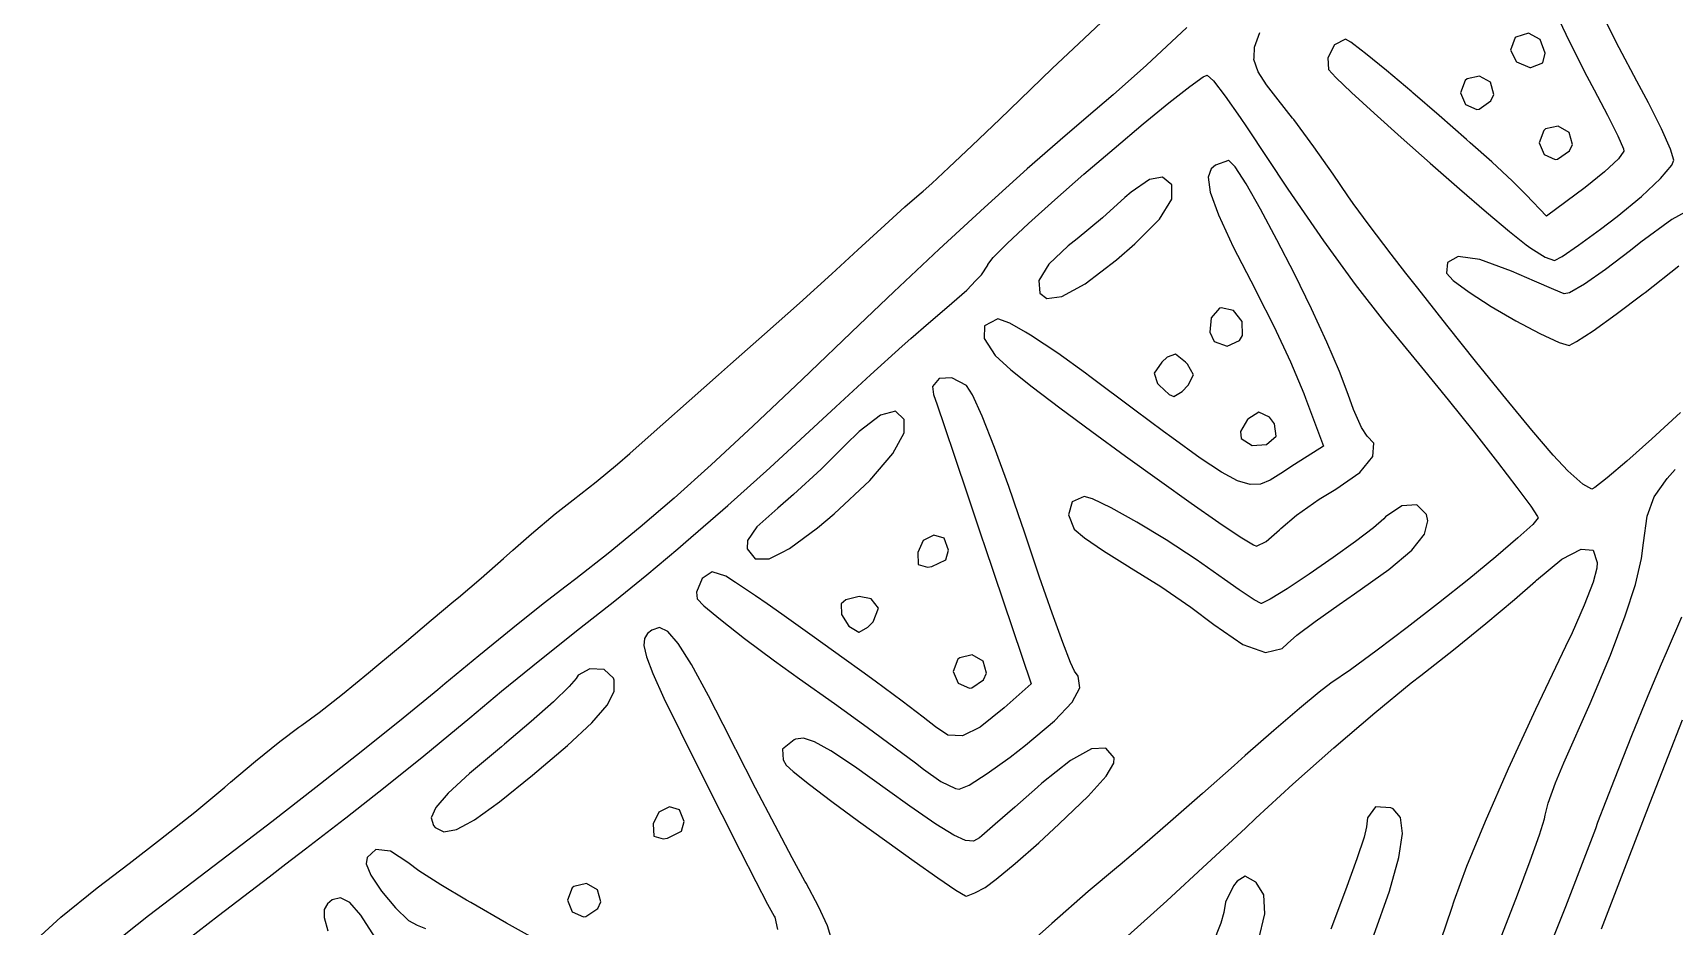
# Model space of a CAD drawing. Header units: inches. Extents: x -2.16 to 7.19, y -6.87 to -1.22.
# Drawn here: x -2.112 to -1.538, y -4.217 to -3.904 of the extents above; entities that cross this region are included whole.
import ezdxf

# ---------------------------------------------------------------- set-up
doc = ezdxf.new("R2010")
doc.units = ezdxf.units.IN
doc.header["$MEASUREMENT"] = 0
doc.layers.add('Front', color=13, linetype='CONTINUOUS', true_color=0xc83434)

msp = doc.modelspace()

# ---------------------------------------------------------------- linework, layer by layer
at = {"layer": 'Front', "linetype": 'CONTINUOUS'}
for p, q in [((-1.58104, -3.89333), (-1.57446, -3.9071)), ((-1.74411, -3.90633), (-1.73405, -3.89694)), ((-1.55688, -3.90961), (-1.56289, -3.89763)), ((-1.70818, -3.90254), (-1.72228, -3.91565)), ((-1.68452, -3.90933), (-1.68255, -3.90429)), ((-1.58862, -3.90443), (-1.59302, -3.90583)), ((-1.58454, -3.90665), (-1.58862, -3.90443)), ((-1.75526, -3.91689), (-1.74411, -3.90633)), ((-1.68463, -3.91309), (-1.68452, -3.90933)), ((-1.65645, -3.90861), (-1.65887, -3.91309)), ((-1.65266, -3.90655), (-1.65645, -3.90861)), ((-1.65073, -3.90768), (-1.65266, -3.90655)), ((-1.64717, -3.91041), (-1.65073, -3.90768)), ((-1.64566, -3.91157), (-1.64717, -3.91041)), ((-1.59325, -3.90605), (-1.59489, -3.91041)), ((-1.59489, -3.91041), (-1.59285, -3.91456)), ((-1.59302, -3.90583), (-1.59325, -3.90605)), ((-1.58275, -3.91147), (-1.58454, -3.90665)), ((-1.57446, -3.9071), (-1.56821, -3.91948)), ((-1.55066, -3.92128), (-1.55688, -3.90961)), ((-1.72228, -3.91565), (-1.73393, -3.92609)), ((-1.68465, -3.91374), (-1.68463, -3.91309)), ((-1.68314, -3.91798), (-1.68465, -3.91374)), ((-1.65887, -3.91309), (-1.65857, -3.9172)), ((-1.6383, -3.91758), (-1.64566, -3.91157)), ((-1.59285, -3.91456), (-1.58816, -3.91654)), ((-1.58782, -3.91655), (-1.5836, -3.91483)), ((-1.5836, -3.91483), (-1.58275, -3.91147)), ((-1.7665, -3.92769), (-1.75526, -3.91689)), ((-1.70714, -3.92314), (-1.70241, -3.9198)), ((-1.70241, -3.9198), (-1.70102, -3.91918)), ((-1.70102, -3.91918), (-1.69883, -3.9212)), ((-1.69883, -3.9212), (-1.69472, -3.92647)), ((-1.68024, -3.9225), (-1.68314, -3.91798)), ((-1.65857, -3.9172), (-1.65605, -3.91994)), ((-1.65605, -3.91994), (-1.65048, -3.92525)), ((-1.62943, -3.92504), (-1.6383, -3.91758)), ((-1.61075, -3.92105), (-1.61235, -3.9253)), ((-1.6101, -3.92049), (-1.61075, -3.92105)), ((-1.60572, -3.91953), (-1.6101, -3.92049)), ((-1.60186, -3.92168), (-1.60572, -3.91953)), ((-1.60071, -3.92589), (-1.60186, -3.92168)), ((-1.58816, -3.91654), (-1.58782, -3.91655)), ((-1.56821, -3.91948), (-1.56566, -3.92426)), ((-1.54663, -3.9288), (-1.55066, -3.92128)), ((-1.77362, -3.93456), (-1.7665, -3.92769)), ((-1.73393, -3.92609), (-1.74025, -3.93146)), ((-1.71439, -3.92883), (-1.70714, -3.92314)), ((-1.69472, -3.92647), (-1.68944, -3.93401)), ((-1.67617, -3.92776), (-1.68024, -3.9225)), ((-1.67116, -3.93421), (-1.67617, -3.92776)), ((-1.65048, -3.92525), (-1.64261, -3.93247)), ((-1.62913, -3.9253), (-1.62943, -3.92504)), ((-1.61982, -3.9333), (-1.62913, -3.9253)), ((-1.61235, -3.9253), (-1.61066, -3.9294)), ((-1.60173, -3.9282), (-1.60071, -3.92589)), ((-1.56566, -3.92426), (-1.56094, -3.93313)), ((-1.74025, -3.93146), (-1.75077, -3.94037)), ((-1.72345, -3.93625), (-1.71439, -3.92883)), ((-1.64261, -3.93247), (-1.6332, -3.94094)), ((-1.61024, -3.9417), (-1.61982, -3.9333)), ((-1.61066, -3.9294), (-1.60673, -3.93117)), ((-1.60673, -3.93117), (-1.60591, -3.93108)), ((-1.60591, -3.93108), (-1.60173, -3.9282)), ((-1.56094, -3.93313), (-1.55734, -3.94043)), ((-1.54204, -3.93801), (-1.54663, -3.9288)), ((-1.78327, -3.9438), (-1.77362, -3.93456)), ((-1.7336, -3.94481), (-1.72345, -3.93625)), ((-1.68944, -3.93401), (-1.68726, -3.93731)), ((-1.68726, -3.93731), (-1.67286, -3.95905)), ((-1.67076, -3.93473), (-1.67116, -3.93421)), ((-1.66377, -3.94425), (-1.67076, -3.93473)), ((-1.58325, -3.93855), (-1.58485, -3.9428)), ((-1.5826, -3.93799), (-1.58325, -3.93855)), ((-1.57822, -3.93703), (-1.5826, -3.93799)), ((-1.57436, -3.93918), (-1.57822, -3.93703)), ((-1.57321, -3.94339), (-1.57436, -3.93918)), ((-1.53891, -3.9451), (-1.54204, -3.93801)), ((-1.79142, -3.95151), (-1.78327, -3.9438)), ((-1.75077, -3.94037), (-1.76397, -3.95198)), ((-1.74413, -3.95387), (-1.7336, -3.94481)), ((-1.65698, -3.95379), (-1.66377, -3.94425)), ((-1.6332, -3.94094), (-1.62301, -3.94997)), ((-1.609, -3.9428), (-1.61024, -3.9417)), ((-1.60146, -3.94955), (-1.609, -3.9428)), ((-1.58485, -3.9428), (-1.58316, -3.9469)), ((-1.57423, -3.9457), (-1.57321, -3.94339)), ((-1.55734, -3.94043), (-1.55542, -3.945)), ((-1.55542, -3.945), (-1.55525, -3.94578)), ((-1.53775, -3.94896), (-1.53891, -3.9451)), ((-1.69806, -3.95067), (-1.69959, -3.95189)), ((-1.69351, -3.94905), (-1.69806, -3.95067)), ((-1.69348, -3.94905), (-1.69351, -3.94905)), ((-1.69126, -3.95129), (-1.69348, -3.94905)), ((-1.62301, -3.94997), (-1.61279, -3.95892)), ((-1.59425, -3.95621), (-1.60146, -3.94955)), ((-1.58316, -3.9469), (-1.57923, -3.94867)), ((-1.57923, -3.94867), (-1.57841, -3.94858)), ((-1.57841, -3.94858), (-1.57423, -3.9457)), ((-1.55711, -3.94846), (-1.562, -3.95303)), ((-1.55525, -3.94578), (-1.55711, -3.94846)), ((-1.54241, -3.95534), (-1.53846, -3.95067)), ((-1.53846, -3.95067), (-1.53775, -3.94896)), ((-1.79738, -3.95705), (-1.79142, -3.95151)), ((-1.76397, -3.95198), (-1.77894, -3.96549)), ((-1.75434, -3.96284), (-1.74413, -3.95387)), ((-1.72117, -3.95565), (-1.72768, -3.96013)), ((-1.71667, -3.95488), (-1.72117, -3.95565)), ((-1.71337, -3.95749), (-1.71667, -3.95488)), ((-1.69959, -3.95189), (-1.70073, -3.95489)), ((-1.70073, -3.95489), (-1.69996, -3.96011)), ((-1.68742, -3.95723), (-1.69126, -3.95129)), ((-1.65183, -3.96136), (-1.65698, -3.95379)), ((-1.58939, -3.96101), (-1.59425, -3.95621)), ((-1.562, -3.95303), (-1.56877, -3.95844)), ((-1.54907, -3.96161), (-1.54241, -3.95534)), ((-1.80678, -3.96526), (-1.80183, -3.9609)), ((-1.80183, -3.9609), (-1.80044, -3.95976)), ((-1.80044, -3.95976), (-1.79738, -3.95705)), ((-1.7298, -3.96203), (-1.73766, -3.96904)), ((-1.72768, -3.96013), (-1.7298, -3.96203)), ((-1.71339, -3.96254), (-1.71337, -3.95749)), ((-1.69996, -3.96011), (-1.69708, -3.96805)), ((-1.6824, -3.966), (-1.68742, -3.95723)), ((-1.67286, -3.95905), (-1.66038, -3.97719)), ((-1.64992, -3.96412), (-1.65183, -3.96136)), ((-1.61279, -3.95892), (-1.60328, -3.9671)), ((-1.58229, -3.96855), (-1.58939, -3.96101)), ((-1.56877, -3.95844), (-1.58229, -3.96855)), ((-1.55762, -3.96864), (-1.54907, -3.96161)), ((-1.81381, -3.97162), (-1.80678, -3.96526)), ((-1.77894, -3.96549), (-1.79481, -3.98009)), ((-1.76352, -3.97109), (-1.75434, -3.96284)), ((-1.71773, -3.96952), (-1.71339, -3.96254)), ((-1.69708, -3.96805), (-1.69191, -3.97921)), ((-1.67662, -3.97677), (-1.6824, -3.966)), ((-1.64437, -3.97166), (-1.64992, -3.96412)), ((-1.60328, -3.9671), (-1.59526, -3.97386)), ((-1.53039, -3.9652), (-1.53841, -3.96962)), ((-1.82187, -3.97905), (-1.81381, -3.97162)), ((-1.77095, -3.97802), (-1.76352, -3.97109)), ((-1.73766, -3.96904), (-1.74653, -3.9764)), ((-1.72631, -3.97822), (-1.71773, -3.96952)), ((-1.63663, -3.98179), (-1.64437, -3.97166)), ((-1.59526, -3.97386), (-1.58947, -3.97852)), ((-1.57112, -3.97871), (-1.56337, -3.97303)), ((-1.56337, -3.97303), (-1.55762, -3.96864)), ((-1.53841, -3.96962), (-1.54931, -3.97757)), ((-1.82326, -3.98033), (-1.82187, -3.97905)), ((-1.77593, -3.98301), (-1.77095, -3.97802)), ((-1.74962, -3.97883), (-1.75648, -3.98525)), ((-1.74653, -3.9764), (-1.74962, -3.97883)), ((-1.7328, -3.98382), (-1.72631, -3.97822)), ((-1.69191, -3.97921), (-1.68427, -3.99407)), ((-1.67053, -3.98868), (-1.67662, -3.97677)), ((-1.66038, -3.97719), (-1.64928, -3.99245)), ((-1.58947, -3.97852), (-1.58781, -3.97975)), ((-1.57683, -3.9826), (-1.57112, -3.97871)), ((-1.54931, -3.97757), (-1.55295, -3.98046)), ((-1.83238, -3.98867), (-1.82326, -3.98033)), ((-1.79481, -3.98009), (-1.81068, -3.99496)), ((-1.77775, -3.98545), (-1.77593, -3.98301)), ((-1.75648, -3.98525), (-1.75991, -3.99103)), ((-1.74371, -3.99213), (-1.7328, -3.98382)), ((-1.63147, -3.98841), (-1.63663, -3.98179)), ((-1.61699, -3.98473), (-1.61731, -3.98841)), ((-1.61319, -3.98266), (-1.61699, -3.98473)), ((-1.60566, -3.98367), (-1.61319, -3.98266)), ((-1.59455, -3.98776), (-1.60566, -3.98367)), ((-1.58781, -3.97975), (-1.58276, -3.98282)), ((-1.58276, -3.98282), (-1.57956, -3.98405)), ((-1.57956, -3.98405), (-1.57683, -3.9826)), ((-1.55295, -3.98046), (-1.56162, -3.98715)), ((-1.8437, -3.9989), (-1.83238, -3.98867)), ((-1.78513, -3.99434), (-1.78192, -3.99103)), ((-1.78192, -3.99103), (-1.78002, -3.98908)), ((-1.78002, -3.98908), (-1.77778, -3.98569)), ((-1.77778, -3.98569), (-1.77775, -3.98545)), ((-1.75991, -3.99103), (-1.75961, -3.99544)), ((-1.66456, -4.0009), (-1.67053, -3.98868)), ((-1.62733, -3.99373), (-1.63147, -3.98841)), ((-1.61731, -3.98841), (-1.61497, -3.99102)), ((-1.61497, -3.99102), (-1.60934, -3.99514)), ((-1.5865, -3.99127), (-1.59455, -3.98776)), ((-1.56162, -3.98715), (-1.56903, -3.99229)), ((-1.54779, -3.99521), (-1.53597, -3.98592)), ((-1.81068, -3.99496), (-1.82275, -4.00648)), ((-1.79212, -4.00043), (-1.78513, -3.99434)), ((-1.75961, -3.99544), (-1.75712, -3.99726)), ((-1.75712, -3.99726), (-1.75186, -3.99664)), ((-1.75186, -3.99664), (-1.74371, -3.99213)), ((-1.68427, -3.99407), (-1.6836, -3.99533)), ((-1.6836, -3.99533), (-1.67774, -4.00697)), ((-1.64928, -3.99245), (-1.63904, -4.00558)), ((-1.61713, -4.00666), (-1.62733, -3.99373)), ((-1.60934, -3.99514), (-1.60162, -4.00007)), ((-1.57977, -3.99418), (-1.5865, -3.99127)), ((-1.57614, -3.99572), (-1.57977, -3.99418)), ((-1.57425, -3.99527), (-1.57614, -3.99572)), ((-1.56903, -3.99229), (-1.57425, -3.99527)), ((-1.55795, -4.00283), (-1.54847, -3.99573)), ((-1.54847, -3.99573), (-1.54779, -3.99521)), ((-1.85593, -4.00983), (-1.8437, -3.9989)), ((-1.79858, -4.00591), (-1.79215, -4.00045)), ((-1.79215, -4.00045), (-1.79212, -4.00043)), ((-1.69668, -4.00071), (-1.69961, -4.00406)), ((-1.69611, -4.00054), (-1.69668, -4.00071)), ((-1.6918, -4.00154), (-1.69611, -4.00054)), ((-1.68878, -4.00541), (-1.6918, -4.00154)), ((-1.65914, -4.01257), (-1.66456, -4.0009)), ((-1.60162, -4.00007), (-1.593, -4.00511)), ((-1.82275, -4.00648), (-1.84275, -4.02567)), ((-1.80468, -4.01131), (-1.79858, -4.00591)), ((-1.77894, -4.00691), (-1.77911, -4.01131)), ((-1.77452, -4.0045), (-1.77894, -4.00691)), ((-1.77425, -4.00448), (-1.77452, -4.0045)), ((-1.77011, -4.00599), (-1.77425, -4.00448)), ((-1.76464, -4.00913), (-1.77011, -4.00599)), ((-1.69961, -4.00406), (-1.70012, -4.00913)), ((-1.68864, -4.01027), (-1.68878, -4.00541)), ((-1.67774, -4.00697), (-1.67192, -4.01952)), ((-1.63904, -4.00558), (-1.63515, -4.0103)), ((-1.60665, -4.01977), (-1.61713, -4.00666)), ((-1.593, -4.00511), (-1.58468, -4.00953)), ((-1.566, -4.00858), (-1.55795, -4.00283)), ((-1.86776, -4.0203), (-1.85593, -4.00983)), ((-1.81886, -4.02405), (-1.80777, -4.01403)), ((-1.80777, -4.01403), (-1.80468, -4.01131)), ((-1.77911, -4.01131), (-1.77515, -4.01723)), ((-1.76289, -4.01013), (-1.76464, -4.00913)), ((-1.7533, -4.01648), (-1.76289, -4.01013)), ((-1.70012, -4.00913), (-1.69858, -4.01238)), ((-1.69858, -4.01238), (-1.69406, -4.01402)), ((-1.69406, -4.01402), (-1.68972, -4.01201)), ((-1.68972, -4.01201), (-1.68864, -4.01027)), ((-1.65469, -4.02285), (-1.65914, -4.01257)), ((-1.63515, -4.0103), (-1.62603, -4.02131)), ((-1.58468, -4.00953), (-1.57784, -4.01266)), ((-1.57784, -4.01266), (-1.57443, -4.01372)), ((-1.57443, -4.01372), (-1.57177, -4.0124)), ((-1.57177, -4.0124), (-1.566, -4.00858)), ((-1.77515, -4.01723), (-1.76975, -4.02225)), ((-1.74355, -4.02349), (-1.7533, -4.01648)), ((-1.71691, -4.01964), (-1.71962, -4.02349)), ((-1.71499, -4.01783), (-1.71691, -4.01964)), ((-1.7121, -4.01683), (-1.71499, -4.01783)), ((-1.70859, -4.01964), (-1.7121, -4.01683)), ((-1.70791, -4.02033), (-1.70859, -4.01964)), ((-1.67192, -4.01952), (-1.66726, -4.03055)), ((-1.59653, -4.03227), (-1.60665, -4.01977)), ((-1.88232, -4.03314), (-1.87197, -4.02401)), ((-1.87197, -4.02401), (-1.86776, -4.0203)), ((-1.831, -4.03518), (-1.81886, -4.02405)), ((-1.79478, -4.02527), (-1.79709, -4.02809)), ((-1.79033, -4.02503), (-1.79478, -4.02527)), ((-1.78527, -4.02778), (-1.79033, -4.02503)), ((-1.76975, -4.02225), (-1.76223, -4.02818)), ((-1.74205, -4.02457), (-1.74355, -4.02349)), ((-1.72631, -4.03634), (-1.74205, -4.02457)), ((-1.71962, -4.02349), (-1.71837, -4.02702)), ((-1.70581, -4.02399), (-1.70791, -4.02033)), ((-1.70764, -4.02767), (-1.70581, -4.02399)), ((-1.65166, -4.03089), (-1.65469, -4.02285)), ((-1.62603, -4.02131), (-1.61668, -4.03281)), ((-1.84275, -4.02567), (-1.85982, -4.04182)), ((-1.79709, -4.02809), (-1.79678, -4.03095)), ((-1.79678, -4.03095), (-1.79554, -4.03457)), ((-1.78319, -4.031), (-1.78527, -4.02778)), ((-1.77975, -4.03849), (-1.78319, -4.031)), ((-1.76223, -4.02818), (-1.75254, -4.03554)), ((-1.71837, -4.02702), (-1.71785, -4.02767)), ((-1.71785, -4.02767), (-1.71436, -4.03087)), ((-1.71436, -4.03087), (-1.71275, -4.03155)), ((-1.71275, -4.03155), (-1.70977, -4.02985)), ((-1.70977, -4.02985), (-1.70764, -4.02767)), ((-1.66726, -4.03055), (-1.66663, -4.03219)), ((-1.64978, -4.03618), (-1.65166, -4.03089)), ((-1.89152, -4.04129), (-1.88232, -4.03314)), ((-1.84333, -4.04666), (-1.831, -4.03518)), ((-1.81006, -4.03671), (-1.81535, -4.0381)), ((-1.80705, -4.03967), (-1.81006, -4.03671)), ((-1.79554, -4.03457), (-1.79297, -4.04214)), ((-1.75254, -4.03554), (-1.74142, -4.04382)), ((-1.71628, -4.04382), (-1.72631, -4.03634)), ((-1.68299, -4.03711), (-1.68679, -4.03952)), ((-1.67927, -4.03882), (-1.68299, -4.03711)), ((-1.66663, -4.03219), (-1.6603, -4.04902)), ((-1.64707, -4.0424), (-1.64978, -4.03618)), ((-1.61668, -4.03281), (-1.60765, -4.04412)), ((-1.58741, -4.04333), (-1.59653, -4.03227)), ((-1.89871, -4.04768), (-1.89152, -4.04129)), ((-1.85982, -4.04182), (-1.87456, -4.05546)), ((-1.81535, -4.0381), (-1.82281, -4.04379)), ((-1.8071, -4.0443), (-1.80705, -4.03967)), ((-1.79297, -4.04214), (-1.78934, -4.05287)), ((-1.77539, -4.04942), (-1.77975, -4.03849)), ((-1.68692, -4.03965), (-1.68936, -4.04382)), ((-1.68679, -4.03952), (-1.68692, -4.03965)), ((-1.67745, -4.04111), (-1.67927, -4.03882)), ((-1.67691, -4.04548), (-1.67745, -4.04111)), ((-1.64505, -4.04542), (-1.64707, -4.0424)), ((-1.53538, -4.03722), (-1.54546, -4.04636)), ((-1.90302, -4.05155), (-1.89871, -4.04768)), ((-1.85408, -4.05659), (-1.84333, -4.04666)), ((-1.82759, -4.04853), (-1.83611, -4.057)), ((-1.82281, -4.04379), (-1.82759, -4.04853)), ((-1.81098, -4.05159), (-1.8071, -4.0443)), ((-1.74142, -4.04382), (-1.72958, -4.05248)), ((-1.71343, -4.04595), (-1.71628, -4.04382)), ((-1.70352, -4.05312), (-1.71343, -4.04595)), ((-1.68936, -4.04382), (-1.68914, -4.04631)), ((-1.68914, -4.04631), (-1.68526, -4.04877)), ((-1.68526, -4.04877), (-1.68027, -4.04844)), ((-1.68027, -4.04844), (-1.67692, -4.0455)), ((-1.67692, -4.0455), (-1.67691, -4.04548)), ((-1.64268, -4.04792), (-1.64505, -4.04542)), ((-1.64302, -4.05264), (-1.64268, -4.04792)), ((-1.60765, -4.04412), (-1.59946, -4.05454)), ((-1.57994, -4.05217), (-1.58741, -4.04333)), ((-1.54546, -4.04636), (-1.55425, -4.05417)), ((-1.90729, -4.05525), (-1.90302, -4.05155)), ((-1.8191, -4.06098), (-1.81098, -4.05159)), ((-1.78934, -4.05287), (-1.78492, -4.06597)), ((-1.7704, -4.06306), (-1.77539, -4.04942)), ((-1.72958, -4.05248), (-1.71774, -4.06101)), ((-1.69602, -4.0581), (-1.70352, -4.05312)), ((-1.6603, -4.04902), (-1.67046, -4.05543)), ((-1.64757, -4.05817), (-1.64302, -4.05264)), ((-1.57482, -4.05766), (-1.57994, -4.05217)), ((-1.55425, -4.05417), (-1.56109, -4.06008)), ((-1.91481, -4.06143), (-1.90729, -4.05525)), ((-1.87456, -4.05546), (-1.88756, -4.06711)), ((-1.86869, -4.06968), (-1.85408, -4.05659)), ((-1.83611, -4.057), (-1.84571, -4.06584)), ((-1.69038, -4.06113), (-1.69602, -4.0581)), ((-1.6752, -4.05855), (-1.67901, -4.06091)), ((-1.67046, -4.05543), (-1.6752, -4.05855)), ((-1.65605, -4.06401), (-1.64757, -4.05817)), ((-1.59946, -4.05454), (-1.59267, -4.06338)), ((-1.56965, -4.06227), (-1.57482, -4.05766)), ((-1.56109, -4.06008), (-1.56536, -4.06347)), ((-1.54007, -4.06025), (-1.53734, -4.05717)), ((-1.92289, -4.0678), (-1.91481, -4.06143)), ((-1.84571, -4.06584), (-1.85129, -4.07063)), ((-1.83153, -4.07259), (-1.8191, -4.06098)), ((-1.76702, -4.07295), (-1.7704, -4.06306)), ((-1.71774, -4.06101), (-1.70663, -4.0689)), ((-1.68604, -4.06244), (-1.69038, -4.06113)), ((-1.68243, -4.06229), (-1.68604, -4.06244)), ((-1.67901, -4.06091), (-1.68243, -4.06229)), ((-1.66186, -4.06754), (-1.65605, -4.06401)), ((-1.59267, -4.06338), (-1.5878, -4.06996)), ((-1.5664, -4.06405), (-1.56965, -4.06227)), ((-1.56536, -4.06347), (-1.5664, -4.06405)), ((-1.54468, -4.0667), (-1.54007, -4.06025)), ((-1.92911, -4.0727), (-1.92289, -4.0678)), ((-1.88756, -4.06711), (-1.89939, -4.0773)), ((-1.88343, -4.0825), (-1.86869, -4.06968)), ((-1.85129, -4.07063), (-1.85858, -4.07725)), ((-1.78492, -4.06597), (-1.77997, -4.08067)), ((-1.74822, -4.06848), (-1.74958, -4.07295)), ((-1.74412, -4.06655), (-1.74822, -4.06848)), ((-1.7412, -4.06739), (-1.74412, -4.06655)), ((-1.7346, -4.07058), (-1.7412, -4.06739)), ((-1.72568, -4.07557), (-1.7346, -4.07058)), ((-1.70663, -4.0689), (-1.69696, -4.07563)), ((-1.66974, -4.07306), (-1.66186, -4.06754)), ((-1.63294, -4.06983), (-1.63866, -4.07373)), ((-1.6277, -4.06951), (-1.63294, -4.06983)), ((-1.6243, -4.0729), (-1.6277, -4.06951)), ((-1.5878, -4.06996), (-1.5854, -4.07358)), ((-1.54711, -4.07343), (-1.54468, -4.0667)), ((-1.93746, -4.0796), (-1.92911, -4.0727)), ((-1.89939, -4.0773), (-1.91066, -4.08655)), ((-1.85858, -4.07725), (-1.86191, -4.08202)), ((-1.83732, -4.07749), (-1.83153, -4.07259)), ((-1.76505, -4.07871), (-1.76702, -4.07295)), ((-1.74958, -4.07295), (-1.74761, -4.07796)), ((-1.71543, -4.0818), (-1.72568, -4.07557)), ((-1.69696, -4.07563), (-1.68946, -4.08068)), ((-1.67523, -4.07778), (-1.66974, -4.07306)), ((-1.63923, -4.07435), (-1.64283, -4.07751)), ((-1.63866, -4.07373), (-1.63923, -4.07435)), ((-1.625, -4.0798), (-1.62381, -4.07514)), ((-1.62381, -4.07514), (-1.6243, -4.0729)), ((-1.58713, -4.07635), (-1.59229, -4.0811)), ((-1.58525, -4.07401), (-1.58713, -4.07635)), ((-1.5854, -4.07358), (-1.58525, -4.07401)), ((-1.54836, -4.0828), (-1.54711, -4.07343)), ((-1.94393, -4.0853), (-1.93746, -4.0796)), ((-1.88626, -4.08489), (-1.88343, -4.0825)), ((-1.86191, -4.08202), (-1.862, -4.08489)), ((-1.84712, -4.08479), (-1.83732, -4.07749)), ((-1.8004, -4.08199), (-1.80232, -4.08612)), ((-1.79669, -4.08011), (-1.8004, -4.08199)), ((-1.7931, -4.08117), (-1.79669, -4.08011)), ((-1.7915, -4.0853), (-1.7931, -4.08117)), ((-1.77997, -4.08067), (-1.77894, -4.08373)), ((-1.76448, -4.08041), (-1.76505, -4.07871)), ((-1.75965, -4.09476), (-1.76448, -4.08041)), ((-1.74761, -4.07796), (-1.74398, -4.08104)), ((-1.74398, -4.08104), (-1.73731, -4.08564)), ((-1.70484, -4.08867), (-1.71543, -4.0818)), ((-1.68946, -4.08068), (-1.68485, -4.08353)), ((-1.68381, -4.08397), (-1.68041, -4.08235)), ((-1.68041, -4.08235), (-1.67572, -4.0783)), ((-1.67572, -4.0783), (-1.67523, -4.07778)), ((-1.64911, -4.08231), (-1.65697, -4.08798)), ((-1.64283, -4.07751), (-1.64911, -4.08231)), ((-1.6294, -4.0853), (-1.625, -4.0798)), ((-1.59229, -4.0811), (-1.59999, -4.08767)), ((-1.5491, -4.08829), (-1.54836, -4.0828)), ((-1.95502, -4.09518), (-1.9472, -4.08829)), ((-1.9472, -4.08829), (-1.94393, -4.0853)), ((-1.91066, -4.08655), (-1.92194, -4.09539)), ((-1.89705, -4.09398), (-1.88626, -4.08489)), ((-1.862, -4.08489), (-1.85914, -4.08835)), ((-1.85914, -4.08835), (-1.85428, -4.08836)), ((-1.85428, -4.08836), (-1.8498, -4.08612)), ((-1.8498, -4.08612), (-1.84712, -4.08479)), ((-1.80232, -4.08612), (-1.80213, -4.09041)), ((-1.79732, -4.09112), (-1.79247, -4.08869)), ((-1.79247, -4.08869), (-1.7915, -4.0853)), ((-1.77894, -4.08373), (-1.76263, -4.13217)), ((-1.73731, -4.08564), (-1.72896, -4.09083)), ((-1.69491, -4.0956), (-1.70484, -4.08867)), ((-1.68485, -4.08353), (-1.68381, -4.08397)), ((-1.65697, -4.08798), (-1.6653, -4.09376)), ((-1.63743, -4.0921), (-1.6294, -4.0853)), ((-1.59999, -4.08767), (-1.6095, -4.09546)), ((-1.58583, -4.09588), (-1.57689, -4.08853)), ((-1.57689, -4.08853), (-1.57021, -4.08502)), ((-1.57021, -4.08502), (-1.56602, -4.0854)), ((-1.56602, -4.0854), (-1.56455, -4.08972)), ((-1.55121, -4.09733), (-1.5491, -4.08829)), ((-1.90454, -4.10001), (-1.89705, -4.09398)), ((-1.87425, -4.09298), (-1.87774, -4.09529)), ((-1.86946, -4.09447), (-1.87425, -4.09298)), ((-1.866, -4.09662), (-1.86946, -4.09447)), ((-1.80213, -4.09041), (-1.79888, -4.0913)), ((-1.79888, -4.0913), (-1.79732, -4.09112)), ((-1.72896, -4.09083), (-1.72762, -4.09162)), ((-1.72762, -4.09162), (-1.71728, -4.09806)), ((-1.6653, -4.09376), (-1.673, -4.09887)), ((-1.6495, -4.10066), (-1.63743, -4.0921)), ((-1.56466, -4.09165), (-1.56603, -4.09657)), ((-1.56455, -4.08972), (-1.56466, -4.09165)), ((-1.96297, -4.10192), (-1.95502, -4.09518)), ((-1.92525, -4.09791), (-1.9333, -4.10418)), ((-1.92194, -4.09539), (-1.92525, -4.09791)), ((-1.90833, -4.10305), (-1.90454, -4.10001)), ((-1.87776, -4.09532), (-1.87973, -4.10001)), ((-1.87973, -4.10001), (-1.87951, -4.10235)), ((-1.87774, -4.09529), (-1.87776, -4.09532)), ((-1.8591, -4.10131), (-1.866, -4.09662)), ((-1.75525, -4.10743), (-1.75965, -4.09476)), ((-1.71728, -4.09806), (-1.7067, -4.10528)), ((-1.68987, -4.09919), (-1.69491, -4.0956)), ((-1.68464, -4.10269), (-1.68987, -4.09919)), ((-1.673, -4.09887), (-1.67896, -4.10255)), ((-1.6095, -4.09546), (-1.62008, -4.1039)), ((-1.59351, -4.10263), (-1.58617, -4.09619)), ((-1.58617, -4.09619), (-1.58583, -4.09588)), ((-1.56603, -4.09657), (-1.56911, -4.10456)), ((-1.55476, -4.10839), (-1.55121, -4.09733)), ((-1.97248, -4.10984), (-1.96457, -4.10324)), ((-1.96457, -4.10324), (-1.96297, -4.10192)), ((-1.9333, -4.10418), (-1.94392, -4.11266)), ((-1.92066, -4.11273), (-1.90833, -4.10305)), ((-1.87951, -4.10235), (-1.87713, -4.10486)), ((-1.87713, -4.10486), (-1.87134, -4.10967)), ((-1.85501, -4.10416), (-1.8591, -4.10131)), ((-1.84987, -4.10775), (-1.85501, -4.10416)), ((-1.82751, -4.10278), (-1.82906, -4.10416)), ((-1.82906, -4.10416), (-1.82894, -4.10785)), ((-1.82275, -4.10155), (-1.82751, -4.10278)), ((-1.81864, -4.10238), (-1.82275, -4.10155)), ((-1.81608, -4.1057), (-1.81864, -4.10238)), ((-1.81784, -4.11041), (-1.81608, -4.1057)), ((-1.7067, -4.10528), (-1.69866, -4.11133)), ((-1.68213, -4.10405), (-1.68464, -4.10269)), ((-1.68208, -4.10404), (-1.68213, -4.10405)), ((-1.67896, -4.10255), (-1.68208, -4.10404)), ((-1.6633, -4.11034), (-1.6549, -4.10436)), ((-1.6549, -4.10436), (-1.6495, -4.10066)), ((-1.62008, -4.1039), (-1.631, -4.1124)), ((-1.60348, -4.11097), (-1.59351, -4.10263)), ((-1.56911, -4.10456), (-1.57338, -4.11426)), ((-1.98203, -4.11784), (-1.97248, -4.10984)), ((-1.87134, -4.10967), (-1.86286, -4.11624)), ((-1.83922, -4.11531), (-1.84987, -4.10775)), ((-1.82894, -4.10785), (-1.82635, -4.11197)), ((-1.81975, -4.11235), (-1.81784, -4.11041)), ((-1.75156, -4.11765), (-1.75525, -4.10743)), ((-1.69866, -4.11133), (-1.68853, -4.11839)), ((-1.66967, -4.11515), (-1.6633, -4.11034)), ((-1.61484, -4.12017), (-1.60348, -4.11097)), ((-1.55997, -4.12208), (-1.55476, -4.10839)), ((-1.53513, -4.10879), (-1.54048, -4.12131)), ((-1.94392, -4.11266), (-1.95583, -4.12233)), ((-1.93457, -4.12387), (-1.92066, -4.11273)), ((-1.89795, -4.11625), (-1.89817, -4.11873)), ((-1.89683, -4.11456), (-1.89795, -4.11625)), ((-1.89538, -4.11332), (-1.89683, -4.11456)), ((-1.89268, -4.11245), (-1.89538, -4.11332)), ((-1.8897, -4.11387), (-1.89268, -4.11245)), ((-1.88607, -4.11802), (-1.8897, -4.11387)), ((-1.86286, -4.11624), (-1.85237, -4.12402)), ((-1.82805, -4.12333), (-1.83922, -4.11531)), ((-1.82635, -4.11197), (-1.8229, -4.11404)), ((-1.8229, -4.11404), (-1.82275, -4.11405)), ((-1.82275, -4.11405), (-1.81975, -4.11235)), ((-1.67293, -4.11802), (-1.66967, -4.11515)), ((-1.631, -4.1124), (-1.64153, -4.12036)), ((-1.57338, -4.11426), (-1.57564, -4.11905)), ((-1.9915, -4.12581), (-1.98203, -4.11784)), ((-1.95583, -4.12233), (-1.96778, -4.13218)), ((-1.89817, -4.11873), (-1.89725, -4.12263)), ((-1.89725, -4.12263), (-1.89497, -4.12855)), ((-1.88145, -4.12536), (-1.88607, -4.11802)), ((-1.7876, -4.12299), (-1.78825, -4.12355)), ((-1.78322, -4.12203), (-1.7876, -4.12299)), ((-1.77936, -4.12418), (-1.78322, -4.12203)), ((-1.74886, -4.12466), (-1.75156, -4.11765)), ((-1.68853, -4.11839), (-1.68065, -4.12117)), ((-1.68065, -4.12117), (-1.67476, -4.11974)), ((-1.67476, -4.11974), (-1.67293, -4.11802)), ((-1.64153, -4.12036), (-1.65094, -4.12722)), ((-1.6263, -4.12918), (-1.61484, -4.12017)), ((-1.57564, -4.11905), (-1.58619, -4.14115)), ((-1.56705, -4.139), (-1.55997, -4.12208)), ((-1.54048, -4.12131), (-1.54222, -4.1253)), ((-2.00351, -4.13568), (-1.99444, -4.12828)), ((-1.99444, -4.12828), (-1.9915, -4.12581)), ((-1.94792, -4.13474), (-1.93457, -4.12387)), ((-1.91706, -4.12682), (-1.92115, -4.12906)), ((-1.91205, -4.12716), (-1.91706, -4.12682)), ((-1.90873, -4.1301), (-1.91205, -4.12716)), ((-1.89497, -4.12855), (-1.89108, -4.1371)), ((-1.87547, -4.13635), (-1.88145, -4.12536)), ((-1.85237, -4.12402), (-1.84361, -4.13033)), ((-1.8219, -4.1278), (-1.82805, -4.12333)), ((-1.81725, -4.13118), (-1.8219, -4.1278)), ((-1.78825, -4.12355), (-1.78985, -4.1278)), ((-1.78985, -4.1278), (-1.78816, -4.1319)), ((-1.77821, -4.12839), (-1.77936, -4.12418)), ((-1.77923, -4.1307), (-1.77821, -4.12839)), ((-1.74743, -4.12767), (-1.74886, -4.12466)), ((-1.74612, -4.12947), (-1.74743, -4.12767)), ((-1.65094, -4.12722), (-1.65775, -4.13189)), ((-1.54222, -4.1253), (-1.54691, -4.13631)), ((-1.97025, -4.13423), (-1.98236, -4.14417)), ((-1.96778, -4.13218), (-1.97025, -4.13423)), ((-1.959, -4.14397), (-1.94792, -4.13474)), ((-1.9242, -4.13311), (-1.92971, -4.1384)), ((-1.92181, -4.1302), (-1.9242, -4.13311)), ((-1.92115, -4.12906), (-1.92181, -4.1302)), ((-1.90849, -4.13083), (-1.90873, -4.1301)), ((-1.90855, -4.13476), (-1.90849, -4.13083)), ((-1.84361, -4.13033), (-1.83141, -4.13906)), ((-1.80772, -4.13821), (-1.81725, -4.13118)), ((-1.78816, -4.1319), (-1.78423, -4.13367)), ((-1.78423, -4.13367), (-1.78341, -4.13358)), ((-1.78341, -4.13358), (-1.77923, -4.1307)), ((-1.76263, -4.13217), (-1.77206, -4.14052)), ((-1.74821, -4.13859), (-1.74556, -4.13356)), ((-1.74556, -4.13356), (-1.74612, -4.12947)), ((-1.65775, -4.13189), (-1.66182, -4.135)), ((-1.64238, -4.14222), (-1.62961, -4.13178)), ((-1.62961, -4.13178), (-1.6263, -4.12918)), ((-2.01177, -4.14216), (-2.00351, -4.13568)), ((-1.92971, -4.1384), (-1.93754, -4.14535)), ((-1.91631, -4.14572), (-1.91101, -4.13956)), ((-1.91101, -4.13956), (-1.90855, -4.13476)), ((-1.89108, -4.1371), (-1.88535, -4.14891)), ((-1.86777, -4.15142), (-1.87547, -4.13635)), ((-1.83141, -4.13906), (-1.81999, -4.14732)), ((-1.80037, -4.14377), (-1.80772, -4.13821)), ((-1.75445, -4.1451), (-1.74821, -4.13859)), ((-1.66182, -4.135), (-1.66874, -4.14075)), ((-1.57623, -4.15974), (-1.56705, -4.139)), ((-1.54691, -4.13631), (-1.55262, -4.15034)), ((-2.01775, -4.14654), (-2.01177, -4.14216)), ((-1.98236, -4.14417), (-1.99704, -4.15594)), ((-1.96362, -4.14784), (-1.959, -4.14397)), ((-1.93754, -4.14535), (-1.94691, -4.15324)), ((-1.92485, -4.15374), (-1.91631, -4.14572)), ((-1.79608, -4.14722), (-1.80037, -4.14377)), ((-1.77206, -4.14052), (-1.78043, -4.14724)), ((-1.76462, -4.15363), (-1.75445, -4.1451)), ((-1.66874, -4.14075), (-1.67765, -4.1484)), ((-1.65672, -4.15447), (-1.64238, -4.14222)), ((-1.58619, -4.14115), (-1.59567, -4.16181)), ((-1.53975, -4.15752), (-1.53471, -4.14477)), ((-2.0255, -4.15233), (-2.0188, -4.14728)), ((-2.0188, -4.14728), (-2.01775, -4.14654)), ((-1.97515, -4.15728), (-1.96362, -4.14784)), ((-1.88535, -4.14891), (-1.87796, -4.16375)), ((-1.866, -4.15493), (-1.86777, -4.15142)), ((-1.84549, -4.15168), (-1.84964, -4.15493)), ((-1.84504, -4.15146), (-1.84549, -4.15168)), ((-1.84232, -4.15113), (-1.84504, -4.15146)), ((-1.83843, -4.15237), (-1.84232, -4.15113)), ((-1.81999, -4.14732), (-1.81025, -4.15446)), ((-1.79173, -4.15006), (-1.79608, -4.14722)), ((-1.78665, -4.15033), (-1.79173, -4.15006)), ((-1.78043, -4.14724), (-1.78665, -4.15033)), ((-1.67765, -4.1484), (-1.68772, -4.15725)), ((-1.55262, -4.15034), (-1.55868, -4.16569)), ((-2.034, -4.15918), (-2.0255, -4.15233)), ((-1.99704, -4.15594), (-2.01284, -4.1684)), ((-1.98869, -4.16813), (-1.97515, -4.15728)), ((-1.94798, -4.15411), (-1.95912, -4.16344)), ((-1.94691, -4.15324), (-1.94798, -4.15411)), ((-1.93706, -4.16413), (-1.92485, -4.15374)), ((-1.86593, -4.15507), (-1.866, -4.15493)), ((-1.85901, -4.16864), (-1.86593, -4.15507)), ((-1.84964, -4.15493), (-1.8494, -4.15875)), ((-1.83268, -4.15557), (-1.83843, -4.15237)), ((-1.82437, -4.1611), (-1.83268, -4.15557)), ((-1.81025, -4.15446), (-1.80311, -4.1598)), ((-1.76993, -4.15773), (-1.76462, -4.15363)), ((-1.74151, -4.15489), (-1.74888, -4.15895)), ((-1.7365, -4.15462), (-1.74151, -4.15489)), ((-1.73356, -4.15802), (-1.7365, -4.15462)), ((-1.68772, -4.15725), (-1.69153, -4.16064)), ((-1.6711, -4.1672), (-1.65672, -4.15447)), ((-1.54605, -4.17366), (-1.53975, -4.15752)), ((-2.04275, -4.16655), (-2.034, -4.15918)), ((-1.95912, -4.16344), (-1.96664, -4.17034)), ((-1.8494, -4.15875), (-1.84833, -4.16058)), ((-1.84833, -4.16058), (-1.84583, -4.16285)), ((-1.84583, -4.16285), (-1.8402, -4.16729)), ((-1.81282, -4.16932), (-1.82437, -4.1611)), ((-1.80311, -4.1598), (-1.8003, -4.162)), ((-1.8003, -4.162), (-1.79417, -4.16631)), ((-1.778, -4.16353), (-1.76993, -4.15773)), ((-1.74888, -4.15895), (-1.75889, -4.16691)), ((-1.7364, -4.16446), (-1.73363, -4.15983)), ((-1.73363, -4.15983), (-1.73356, -4.15802)), ((-1.69153, -4.16064), (-1.70267, -4.17054)), ((-1.59567, -4.16181), (-1.60378, -4.18032)), ((-1.57921, -4.16677), (-1.57623, -4.15974)), ((-2.05526, -4.17698), (-2.04468, -4.16822)), ((-2.04468, -4.16822), (-2.04275, -4.16655)), ((-2.01284, -4.1684), (-2.02832, -4.18041)), ((-2.0024, -4.17895), (-1.98869, -4.16813)), ((-1.94866, -4.17346), (-1.93706, -4.16413)), ((-1.87796, -4.16375), (-1.87089, -4.17782)), ((-1.85221, -4.18174), (-1.85901, -4.16864)), ((-1.8402, -4.16729), (-1.8323, -4.17327)), ((-1.79417, -4.16631), (-1.78908, -4.16879)), ((-1.78908, -4.16879), (-1.7878, -4.16902)), ((-1.7878, -4.16902), (-1.78431, -4.16752)), ((-1.78431, -4.16752), (-1.778, -4.16353)), ((-1.76044, -4.16827), (-1.76834, -4.17525)), ((-1.75889, -4.16691), (-1.76044, -4.16827)), ((-1.74269, -4.17146), (-1.7364, -4.16446)), ((-1.68401, -4.17911), (-1.6711, -4.1672)), ((-1.58176, -4.17386), (-1.57921, -4.16677)), ((-1.55868, -4.16569), (-1.56442, -4.18068)), ((-1.96664, -4.17034), (-1.97096, -4.17534)), ((-1.9574, -4.17972), (-1.94866, -4.17346)), ((-1.8323, -4.17327), (-1.82299, -4.18016)), ((-1.80503, -4.17492), (-1.81282, -4.16932)), ((-1.79597, -4.18122), (-1.80503, -4.17492)), ((-1.75276, -4.18115), (-1.74269, -4.17146)), ((-1.70267, -4.17054), (-1.71381, -4.1803)), ((-1.58275, -4.1781), (-1.58176, -4.17386)), ((-1.55377, -4.19361), (-1.54605, -4.17366)), ((-2.06719, -4.18649), (-2.05526, -4.17698)), ((-2.02832, -4.18041), (-2.03666, -4.18677)), ((-2.0165, -4.18988), (-2.00291, -4.17935)), ((-2.00291, -4.17935), (-2.0024, -4.17895)), ((-1.97096, -4.17534), (-1.9725, -4.17895)), ((-1.9725, -4.17895), (-1.97169, -4.18168)), ((-1.96, -4.18112), (-1.9574, -4.17972)), ((-1.8929, -4.17699), (-1.89482, -4.18112)), ((-1.88919, -4.17511), (-1.8929, -4.17699)), ((-1.8856, -4.17617), (-1.88919, -4.17511)), ((-1.884, -4.1803), (-1.8856, -4.17617)), ((-1.88497, -4.18369), (-1.884, -4.1803)), ((-1.87089, -4.17782), (-1.86442, -4.19059)), ((-1.82299, -4.18016), (-1.81313, -4.18733)), ((-1.76834, -4.17525), (-1.77522, -4.18127)), ((-1.71381, -4.1803), (-1.7238, -4.18892)), ((-1.68767, -4.18257), (-1.68401, -4.17911)), ((-1.64492, -4.179), (-1.64525, -4.18213)), ((-1.64214, -4.17518), (-1.64492, -4.179)), ((-1.63672, -4.17556), (-1.64214, -4.17518)), ((-1.63601, -4.17588), (-1.63672, -4.17556)), ((-1.6334, -4.1789), (-1.63601, -4.17588)), ((-1.63268, -4.18445), (-1.6334, -4.1789)), ((-1.60378, -4.18032), (-1.61024, -4.19599)), ((-1.5848, -4.18493), (-1.58301, -4.17937)), ((-1.58301, -4.17937), (-1.58275, -4.1781)), ((-1.56442, -4.18068), (-1.56521, -4.1828)), ((-1.97169, -4.18168), (-1.97108, -4.18238)), ((-1.97108, -4.18238), (-1.96805, -4.18389)), ((-1.96805, -4.18389), (-1.96367, -4.1831)), ((-1.96367, -4.1831), (-1.96, -4.18112)), ((-1.89482, -4.18112), (-1.89463, -4.18541)), ((-1.89463, -4.18541), (-1.89138, -4.1863)), ((-1.89138, -4.1863), (-1.88982, -4.18612)), ((-1.88982, -4.18612), (-1.88497, -4.18369)), ((-1.84622, -4.19302), (-1.85221, -4.18174)), ((-1.78971, -4.18511), (-1.79597, -4.18122)), ((-1.78556, -4.18696), (-1.78971, -4.18511)), ((-1.7807, -4.18601), (-1.78279, -4.18714)), ((-1.77989, -4.18533), (-1.7807, -4.18601)), ((-1.77522, -4.18127), (-1.77989, -4.18533)), ((-1.75998, -4.18772), (-1.75276, -4.18115)), ((-1.70102, -4.195), (-1.68767, -4.18257)), ((-1.64615, -4.18576), (-1.64869, -4.19338)), ((-1.64525, -4.18213), (-1.64615, -4.18576)), ((-1.63394, -4.1929), (-1.63268, -4.18445)), ((-1.58805, -4.19404), (-1.5848, -4.18493)), ((-1.56521, -4.1828), (-1.57565, -4.21019)), ((-2.07822, -4.19494), (-2.06719, -4.18649)), ((-2.03666, -4.18677), (-2.05582, -4.20134)), ((-2.02335, -4.19513), (-2.0165, -4.18988)), ((-1.99186, -4.1901), (-1.99488, -4.19283)), ((-1.98675, -4.19068), (-1.99186, -4.1901)), ((-1.98072, -4.19462), (-1.98675, -4.19068)), ((-1.86442, -4.19059), (-1.85895, -4.20128)), ((-1.81313, -4.18733), (-1.8036, -4.19416)), ((-1.78279, -4.18714), (-1.78556, -4.18696)), ((-1.76823, -4.19496), (-1.75998, -4.18772)), ((-1.7238, -4.18892), (-1.73149, -4.1954)), ((-2.08944, -4.20345), (-2.07822, -4.19494)), ((-2.02921, -4.19962), (-2.02335, -4.19513)), ((-1.99488, -4.19283), (-1.99525, -4.19513)), ((-1.99525, -4.19513), (-1.99369, -4.19905)), ((-1.97681, -4.19751), (-1.98072, -4.19462)), ((-1.96913, -4.20241), (-1.97681, -4.19751)), ((-1.84175, -4.20116), (-1.84622, -4.19302)), ((-1.8036, -4.19416), (-1.79525, -4.20003)), ((-1.7748, -4.20044), (-1.76823, -4.19496)), ((-1.73278, -4.19646), (-1.74265, -4.20476)), ((-1.73149, -4.1954), (-1.73278, -4.19646)), ((-1.7152, -4.20801), (-1.70102, -4.195)), ((-1.64869, -4.19338), (-1.65265, -4.20433)), ((-1.63727, -4.20464), (-1.63394, -4.1929)), ((-1.61024, -4.19599), (-1.61472, -4.20814)), ((-1.59251, -4.20597), (-1.58805, -4.19404)), ((-1.5631, -4.2178), (-1.55377, -4.19361)), ((-2.10213, -4.21373), (-2.08944, -4.20345)), ((-2.05582, -4.20134), (-2.07142, -4.21334)), ((-2.04696, -4.21323), (-2.02921, -4.19962)), ((-1.99369, -4.19905), (-1.98987, -4.20466)), ((-1.96013, -4.2078), (-1.96913, -4.20241)), ((-1.92325, -4.20355), (-1.92485, -4.2078)), ((-1.9226, -4.20299), (-1.92325, -4.20355)), ((-1.91822, -4.20203), (-1.9226, -4.20299)), ((-1.91436, -4.20418), (-1.91822, -4.20203)), ((-1.85895, -4.20128), (-1.85486, -4.20915)), ((-1.84138, -4.20183), (-1.84175, -4.20116)), ((-1.83701, -4.21005), (-1.84138, -4.20183)), ((-1.79525, -4.20003), (-1.78894, -4.20429)), ((-1.78235, -4.20527), (-1.77873, -4.20333)), ((-1.77873, -4.20333), (-1.7748, -4.20044)), ((-1.69177, -4.20274), (-1.69458, -4.20852)), ((-1.69057, -4.2012), (-1.69177, -4.20274)), ((-1.68768, -4.19939), (-1.69057, -4.2012)), ((-1.68401, -4.20154), (-1.68768, -4.19939)), ((-1.68384, -4.20168), (-1.68401, -4.20154)), ((-1.68118, -4.20599), (-1.68384, -4.20168)), ((-2.00876, -4.20909), (-2.00992, -4.21102)), ((-2.00717, -4.20773), (-2.00876, -4.20909)), ((-2.00429, -4.20694), (-2.00717, -4.20773)), ((-2.00105, -4.20859), (-2.00429, -4.20694)), ((-1.99711, -4.2131), (-2.00105, -4.20859)), ((-1.98987, -4.20466), (-1.98503, -4.21044)), ((-1.95866, -4.20868), (-1.96013, -4.2078)), ((-1.94623, -4.21582), (-1.95866, -4.20868)), ((-1.92485, -4.2078), (-1.92316, -4.2119)), ((-1.91321, -4.20839), (-1.91436, -4.20418)), ((-1.91423, -4.2107), (-1.91321, -4.20839)), ((-1.85486, -4.20915), (-1.85254, -4.21343)), ((-1.78894, -4.20429), (-1.78554, -4.20634)), ((-1.78554, -4.20634), (-1.78525, -4.20643)), ((-1.78525, -4.20643), (-1.78235, -4.20527)), ((-1.74265, -4.20476), (-1.75543, -4.21594)), ((-1.72874, -4.22025), (-1.7152, -4.20801)), ((-1.69458, -4.20852), (-1.69525, -4.21216)), ((-1.68089, -4.21259), (-1.68118, -4.20599)), ((-1.65265, -4.20433), (-1.65776, -4.21797)), ((-1.64274, -4.22006), (-1.63727, -4.20464)), ((-1.61472, -4.20814), (-1.61558, -4.21078)), ((-1.59791, -4.22004), (-1.59251, -4.20597)), ((-2.11191, -4.22278), (-2.10213, -4.21373)), ((-2.07142, -4.21334), (-2.08392, -4.22319)), ((-2.0614, -4.22435), (-2.04696, -4.21323)), ((-2.00992, -4.21102), (-2.00997, -4.21393)), ((-2.00997, -4.21393), (-2.00867, -4.21854)), ((-1.99213, -4.2209), (-1.99711, -4.2131)), ((-1.98503, -4.21044), (-1.98042, -4.21491)), ((-1.98042, -4.21491), (-1.97743, -4.21655)), ((-1.92316, -4.2119), (-1.91923, -4.21367)), ((-1.91923, -4.21367), (-1.91841, -4.21358)), ((-1.91841, -4.21358), (-1.91423, -4.2107)), ((-1.85254, -4.21343), (-1.85235, -4.21375)), ((-1.85235, -4.21375), (-1.85132, -4.21806)), ((-1.83392, -4.21678), (-1.83701, -4.21005)), ((-1.69525, -4.21216), (-1.69627, -4.21588)), ((-1.68308, -4.22195), (-1.68089, -4.21259)), ((-1.61558, -4.21078), (-1.6193, -4.22165)), ((-1.57565, -4.21019), (-1.58574, -4.2353)), ((-1.97743, -4.21655), (-1.97447, -4.21772)), ((-1.93362, -4.2228), (-1.94623, -4.21582)), ((-1.83275, -4.22062), (-1.83392, -4.21678)), ((-1.75543, -4.21594), (-1.77046, -4.22938)), ((-1.69627, -4.21588), (-1.69913, -4.22326))]:
    msp.add_line(p, q, dxfattribs=at)

doc.saveas('drawing.dxf')
